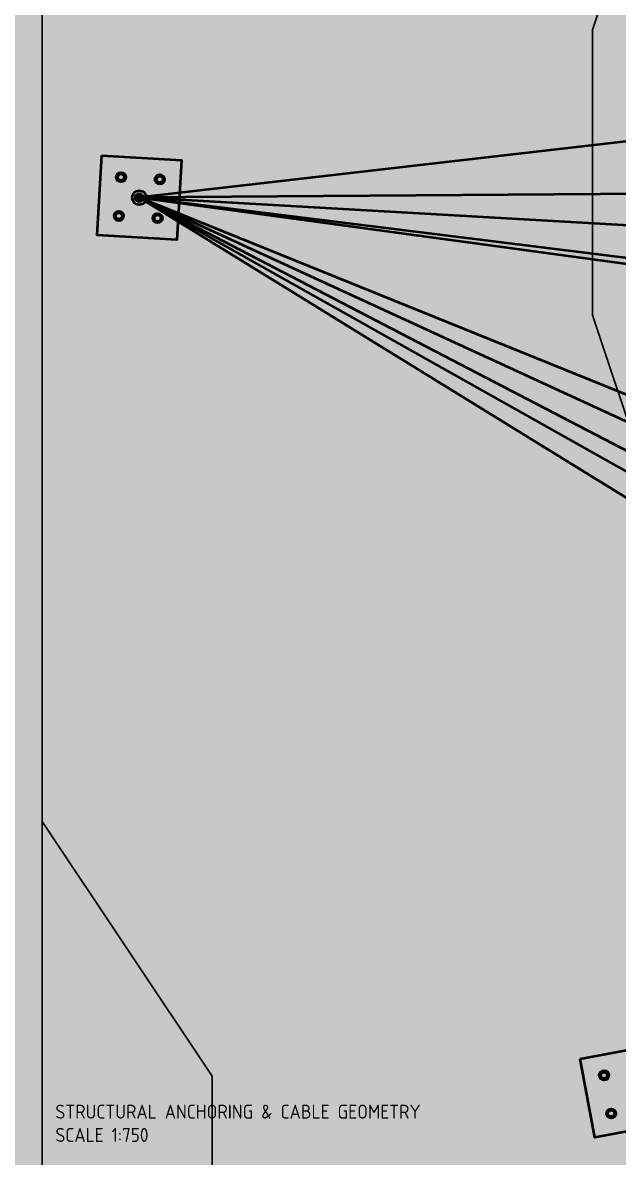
# Model space of a CAD drawing. Header units: millimetres. Extents: x 401 to 30661, y 2016 to 22119.
# Drawn here: x 9600 to 11093, y 10653 to 13498 of the extents above; entities that cross this region are included whole.
import ezdxf

# ---------------------------------------------------------------- set-up
doc = ezdxf.new("R2010")
doc.units = ezdxf.units.MM
for name, color, linetype, lineweight, true_color in [('3RD', 140, 'Continuous', 25, 0x7debff), ('4TH DETAILS', 125, 'Continuous', 15, 0x39ffb0), ('TEXTS', 210, 'Continuous', 25, 0xe0f9ff)]:
    doc.layers.add(name, color=color, linetype=linetype, lineweight=lineweight, true_color=true_color)
doc.layers.add('BACKGROUND', color=7, linetype='Continuous', true_color=0x000000)
for name, color, linetype, lineweight, true_color, transparency in [('GLOW-CYAN-2', 7, 'Continuous', 50, 0x7debff, 0.8), ('GLOW-EMERALD-2', 7, 'Continuous', 30, 0x39ffb0, 0.8), ('hatch', 253, 'Continuous', 9, 0x7debff, 0.55)]:
    doc.layers.add(name, color=color, linetype=linetype, lineweight=lineweight, true_color=true_color, transparency=transparency)
doc.styles.get("Standard").update_dxf_attribs({"font": 'arial.ttf'})

msp = doc.modelspace()

# ---------------------------------------------------------------- hatches: boundary and pattern name
at = {"layer": 'BACKGROUND'}
h = msp.add_hatch(color=256, dxfattribs=at)
h.dxf.hatch_style = 1
h.paths.add_polyline_path([(400.723, 2015.745), (30660.634, 2015.745), (30660.634, 22119.328), (400.723, 22119.328)])
at = {"layer": 'hatch'}
h = msp.add_hatch(color=256, dxfattribs=at)
h.dxf.hatch_style = 1
h.paths.add_polyline_path([(9897.631, 13067.545, 0.57596229), (9882.198, 13059.729, 1), (9902.166, 13058.592, 0.01461134), (9902.182, 13059.176), (9892.182, 13059.16)])
h.paths.add_polyline_path([(9899.065, 13066.415, 0.04574057), (9897.631, 13067.545), (9892.182, 13059.16)], flags=17)
h.paths.add_polyline_path([(9900.517, 13064.686, 0.05661523), (9899.065, 13066.415), (9892.182, 13059.16)], flags=17)
h.paths.add_polyline_path([(9901.358, 13063.137, 0.04415348), (9900.517, 13064.686), (9892.182, 13059.16)], flags=17)
h.paths.add_polyline_path([(9901.711, 13062.194, 0.02518048), (9901.358, 13063.137), (9892.182, 13059.16)], flags=17)
h.paths.add_polyline_path([(9902.005, 13061.035, 0.02992924), (9901.711, 13062.194), (9892.182, 13059.16)], flags=17)
h.paths.add_polyline_path([(9902.005, 13061.035), (9892.182, 13059.16), (9902.174, 13059.555, 0.03729705)], flags=17)
h = msp.add_hatch(color=256, dxfattribs=at)
h.dxf.hatch_style = 1
h.paths.add_polyline_path([(9902.182, 13059.16, -1), (9882.182, 13059.16, -1)])

# ---------------------------------------------------------------- linework, layer by layer
at = {"layer": '3RD'}
for p, q in [((12521.083, 13362.383), (9892.182, 13059.16)), ((12180.747, 13076.902), (9892.182, 13059.16)), ((9892.182, 13059.16), (12180.747, 12748.661)), ((12749.16, 11297.514), (9892.182, 13059.16)), ((12806.375, 11717.895), (9892.182, 13059.16)), ((12239.551, 12925.609), (9892.182, 13059.16)), ((12817.208, 11415.444), (9892.182, 13059.16)), ((13008.025, 11798.137), (9892.182, 13059.16)), ((12182.08, 12775.213), (9892.182, 13059.16)), ((12744.217, 11577.443), (9892.182, 13059.16))]:
    msp.add_line(p, q, dxfattribs=at)
for points in [[(9798.028, 13164.682), (9997.704, 13153.315), (9986.337, 12953.638), (9786.66, 12965.006)], [(10997.255, 10899.735), (11193.851, 10936.477), (11230.592, 10739.881), (11033.996, 10703.139)]]:
    msp.add_lwpolyline(points, close=True, dxfattribs=at)
for centre, radius in [((9846.363, 13110.511), 12), ((9846.363, 13110.511), 8), ((9943.533, 13104.979), 12), ((9943.533, 13104.979), 8), ((9892.182, 13059.16), 17.94), ((9892.182, 13059.16), 10), ((9840.831, 13013.341), 12), ((9840.831, 13013.341), 8), ((9938.001, 13007.809), 12), ((9938.001, 13007.809), 8), ((11057.148, 10858.704), 12), ((11057.148, 10858.704), 8), ((11075.028, 10763.033), 12), ((11075.028, 10763.033), 8)]:
    msp.add_circle(centre, radius, dxfattribs=at)
at = {"layer": '4TH DETAILS'}
msp.add_lwpolyline([(9649.126, 6214.575), (18449.126, 6214.575), (18449.126, 15014.575), (9649.126, 15014.575)], close=True, dxfattribs=at)
for points in [[(11899.126, 9198.254), (11505.202, 10380.028), (11266.748, 12049.203), (11028.295, 12764.564), (11028.295, 13479.925), (11505.202, 14910.647), (11713.058, 15014.575)], [(10400.48, 9489.575), (10312.934, 9664.667), (10074.48, 10380.028), (10074.48, 10856.935), (9649.126, 11494.966)]]:
    msp.add_lwpolyline(points, dxfattribs=at)
at = {"layer": 'GLOW-CYAN-2'}
for p, q in [((12521.083, 13362.383), (9892.182, 13059.16)), ((12180.747, 13076.902), (9892.182, 13059.16)), ((9892.182, 13059.16), (12180.747, 12748.661)), ((12749.16, 11297.514), (9892.182, 13059.16)), ((12806.375, 11717.895), (9892.182, 13059.16)), ((12239.551, 12925.609), (9892.182, 13059.16)), ((12817.208, 11415.444), (9892.182, 13059.16)), ((13008.025, 11798.137), (9892.182, 13059.16)), ((12182.08, 12775.213), (9892.182, 13059.16)), ((12744.217, 11577.443), (9892.182, 13059.16))]:
    msp.add_line(p, q, dxfattribs=at)
for points in [[(9798.028, 13164.682), (9997.704, 13153.315), (9986.337, 12953.638), (9786.66, 12965.006)], [(10997.255, 10899.735), (11193.851, 10936.477), (11230.592, 10739.881), (11033.996, 10703.139)]]:
    msp.add_lwpolyline(points, close=True, dxfattribs=at)
for centre, radius in [((9846.363, 13110.511), 12), ((9846.363, 13110.511), 8), ((9943.533, 13104.979), 12), ((9943.533, 13104.979), 8), ((9892.182, 13059.16), 17.94), ((9892.182, 13059.16), 10), ((9840.831, 13013.341), 12), ((9840.831, 13013.341), 8), ((9938.001, 13007.809), 12), ((9938.001, 13007.809), 8), ((11057.148, 10858.704), 12), ((11057.148, 10858.704), 8), ((11075.028, 10763.033), 12), ((11075.028, 10763.033), 8)]:
    msp.add_circle(centre, radius, dxfattribs=at)
at = {"layer": 'GLOW-EMERALD-2'}
msp.add_lwpolyline([(9649.126, 6214.575), (18449.126, 6214.575), (18449.126, 15014.575), (9649.126, 15014.575)], close=True, dxfattribs=at)
for points in [[(11899.126, 9198.254), (11505.202, 10380.028), (11266.748, 12049.203), (11028.295, 12764.564), (11028.295, 13479.925), (11505.202, 14910.647), (11713.058, 15014.575)], [(10400.48, 9489.575), (10312.934, 9664.667), (10074.48, 10380.028), (10074.48, 10856.935), (9649.126, 11494.966)]]:
    msp.add_lwpolyline(points, dxfattribs=at)

# ---------------------------------------------------------------- texts
at = {"layer": 'TEXTS', "insert": (9681.905, 10784.995), "char_height": 35, "width": 1251.3724, "attachment_point": 1}
msp.add_mtext('\\pxql;{\\fISOCP_IV50|b1|i0|c0|p2;STRUCTURAL ANCHORING & CABLE GEOMETRY\\PSCALE 1:750}', dxfattribs=at)

doc.saveas('drawing.dxf')
